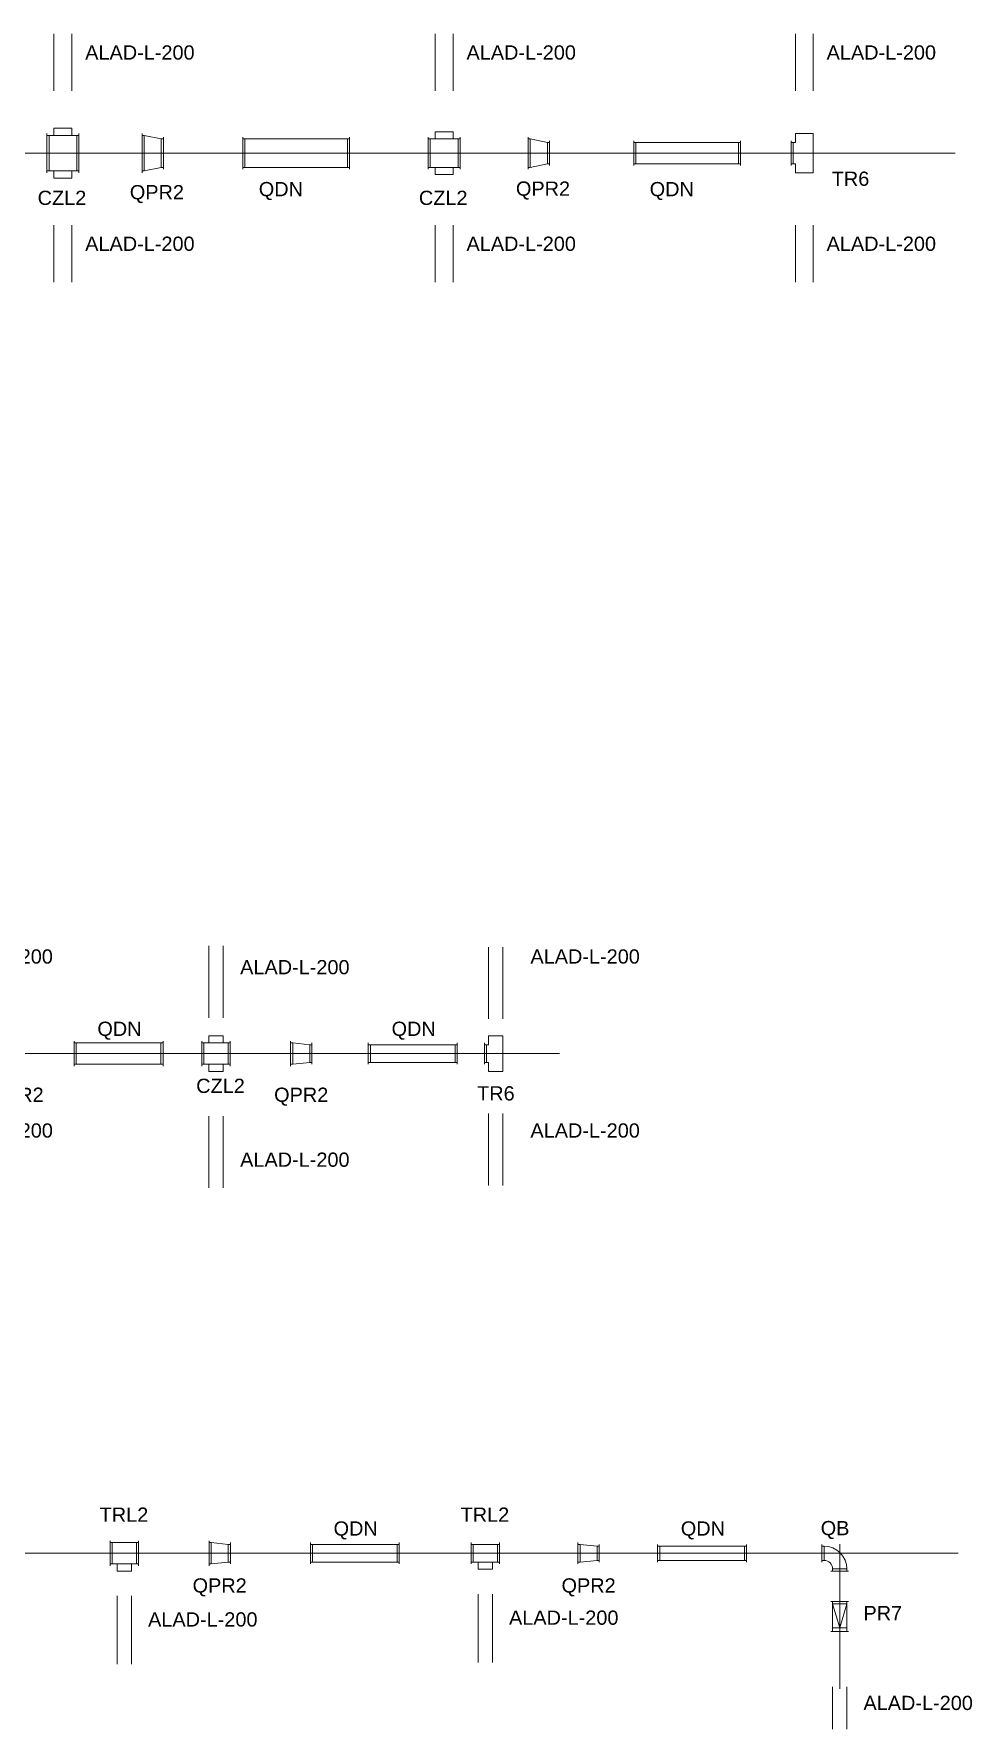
# Model space of a CAD drawing. Header units: millimetres. Extents: x 59762 to 60194, y -87842 to -87548.
# Drawn here: x 60037.43 to 60050.61, y -87765.76 to -87741.95 of the extents above; entities that cross this region are included whole.
import ezdxf

# ---------------------------------------------------------------- set-up
doc = ezdxf.new("R2010")
doc.units = ezdxf.units.MM
doc.layers.add('kanały', color=7, linetype='Continuous', lineweight=20)
doc.styles.add('styl1', font='arial.ttf', dxfattribs={"height": 0.08})
doc.linetypes.add('ZYGZAK', pattern='A,0.00254,-5.08,[131,ltypeshp.shx,S=5.08,R=0,X=-5.08,Y=0],-10.16,[131,ltypeshp.shx,S=5.08,R=180,X=5.08,Y=0],-5.08', length=20.32254)

msp = doc.modelspace()

# ---------------------------------------------------------------- linework, layer by layer
at = {"layer": 'kanały', "linetype": 'ZYGZAK', "ltscale": 0.1}
for p, q in [((60037.71541, -87742.746434), (60037.71541, -87741.946434)), ((60037.96541, -87742.746434), (60037.96541, -87741.946434)), ((60043.072516, -87742.746434), (60043.072516, -87741.946434)), ((60043.322516, -87742.746434), (60043.322516, -87741.946434)), ((60048.132037, -87742.746434), (60048.132037, -87741.946434)), ((60048.382037, -87742.746434), (60048.382037, -87741.946434)), ((60037.71541, -87745.433966), (60037.71541, -87744.633966)), ((60037.96541, -87745.433966), (60037.96541, -87744.633966)), ((60043.072516, -87745.433966), (60043.072516, -87744.633966)), ((60043.322516, -87745.433966), (60043.322516, -87744.633966)), ((60048.132037, -87745.433966), (60048.132037, -87744.633966)), ((60048.382037, -87745.433966), (60048.382037, -87744.633966)), ((60039.892307, -87755.770039), (60039.892307, -87754.760039)), ((60040.092307, -87755.770039), (60040.092307, -87754.760039)), ((60043.822154, -87755.786043), (60043.822154, -87754.776043)), ((60044.022154, -87755.786043), (60044.022154, -87754.776043)), ((60039.892307, -87757.150846), (60039.892307, -87758.160846)), ((60040.092307, -87757.150846), (60040.092307, -87758.160846)), ((60043.822154, -87758.127408), (60043.822154, -87757.117408)), ((60044.022154, -87758.127408), (60044.022154, -87757.117408)), ((60038.603997, -87764.85191), (60038.603997, -87763.89191)), ((60038.803997, -87764.85191), (60038.803997, -87763.89191)), ((60043.675322, -87764.82691), (60043.675322, -87763.86691)), ((60043.875322, -87764.82691), (60043.875322, -87763.86691)), ((60048.654829, -87765.764864), (60048.654829, -87765.172301)), ((60048.854829, -87765.764864), (60048.854829, -87765.172301))]:
    msp.add_line(p, q, dxfattribs=at)
at = {"layer": 'kanały', "ltscale": 20}
for p, q in [((60037.71541, -87743.271711), (60037.96541, -87743.271711)), ((60037.71541, -87743.271711), (60037.71541, -87743.371711)), ((60037.96541, -87743.271711), (60037.96541, -87743.371711)), ((60037.61541, -87743.371711), (60037.61541, -87743.346711)), ((60037.61541, -87743.371711), (60037.61541, -87743.871711)), ((60037.61541, -87743.371711), (60038.06541, -87743.371711)), ((60037.64541, -87743.371711), (60037.64541, -87743.871711)), ((60038.03541, -87743.371711), (60038.03541, -87743.871711)), ((60038.06541, -87743.371711), (60038.06541, -87743.346711)), ((60038.06541, -87743.371711), (60038.06541, -87743.871711)), ((60038.952455, -87743.346711), (60038.952455, -87743.371711)), ((60038.952455, -87743.871711), (60038.952455, -87743.371711)), ((60038.982455, -87743.371711), (60038.952455, -87743.371711)), ((60038.982455, -87743.871711), (60038.982455, -87743.371711)), ((60038.982455, -87743.371711), (60039.222455, -87743.421711)), ((60039.222455, -87743.821711), (60039.222455, -87743.421711)), ((60039.222455, -87743.421711), (60039.252455, -87743.421711)), ((60039.252455, -87743.396711), (60039.252455, -87743.421711)), ((60039.252455, -87743.821711), (60039.252455, -87743.421711)), ((60040.368387, -87743.421711), (60040.368387, -87743.396711)), ((60040.368387, -87743.421711), (60041.868387, -87743.421711)), ((60040.368387, -87743.421711), (60040.368387, -87743.821711)), ((60040.398387, -87743.421711), (60040.398387, -87743.821711)), ((60041.838387, -87743.421711), (60041.838387, -87743.821711)), ((60041.868387, -87743.421711), (60041.868387, -87743.396711)), ((60041.868387, -87743.421711), (60041.868387, -87743.821711)), ((60042.972516, -87743.421711), (60042.972516, -87743.396711)), ((60042.972516, -87743.421711), (60042.972516, -87743.821711)), ((60042.972516, -87743.421711), (60043.422516, -87743.421711)), ((60043.002516, -87743.421711), (60043.002516, -87743.821711)), ((60043.072516, -87743.321711), (60043.322516, -87743.321711)), ((60043.072516, -87743.321711), (60043.072516, -87743.421711)), ((60043.322516, -87743.321711), (60043.322516, -87743.421711)), ((60043.392516, -87743.421711), (60043.392516, -87743.821711)), ((60043.422516, -87743.421711), (60043.422516, -87743.396711)), ((60043.422516, -87743.421711), (60043.422516, -87743.821711)), ((60044.377259, -87743.396711), (60044.377259, -87743.421711)), ((60044.377259, -87743.821711), (60044.377259, -87743.421711)), ((60044.407259, -87743.421711), (60044.377259, -87743.421711)), ((60044.407259, -87743.821711), (60044.407259, -87743.421711)), ((60044.407259, -87743.421711), (60044.647259, -87743.471711)), ((60044.647259, -87743.771711), (60044.647259, -87743.471711)), ((60044.647259, -87743.471711), (60044.677259, -87743.471711)), ((60044.677259, -87743.446711), (60044.677259, -87743.471711)), ((60044.677259, -87743.771711), (60044.677259, -87743.471711)), ((60045.860406, -87743.471711), (60045.860406, -87743.446711)), ((60045.860406, -87743.471711), (60047.360406, -87743.471711)), ((60045.860406, -87743.471711), (60045.860406, -87743.771711)), ((60045.890406, -87743.471711), (60045.890406, -87743.771711)), ((60047.330406, -87743.471711), (60047.330406, -87743.771711)), ((60047.360406, -87743.471711), (60047.360406, -87743.446711)), ((60047.360406, -87743.471711), (60047.360406, -87743.771711)), ((60048.072037, -87743.471711), (60048.072037, -87743.446711)), ((60048.072037, -87743.471711), (60048.072037, -87743.771711)), ((60048.102037, -87743.471711), (60048.102037, -87743.771711)), ((60037.61541, -87743.896711), (60037.61541, -87743.871711)), ((60037.61541, -87743.871711), (60038.06541, -87743.871711)), ((60037.71541, -87743.971711), (60037.71541, -87743.871711)), ((60037.71541, -87743.971711), (60037.96541, -87743.971711)), ((60037.96541, -87743.971711), (60037.96541, -87743.871711)), ((60038.06541, -87743.896711), (60038.06541, -87743.871711)), ((60038.952455, -87743.871711), (60038.952455, -87743.896711)), ((60038.982455, -87743.871711), (60038.952455, -87743.871711)), ((60038.982455, -87743.871711), (60039.222455, -87743.821711)), ((60039.222455, -87743.821711), (60039.252455, -87743.821711)), ((60039.252455, -87743.821711), (60039.252455, -87743.846711)), ((60040.368387, -87743.821711), (60041.868387, -87743.821711)), ((60040.368387, -87743.846711), (60040.368387, -87743.821711)), ((60041.868387, -87743.846711), (60041.868387, -87743.821711)), ((60042.972516, -87743.846711), (60042.972516, -87743.821711)), ((60042.972516, -87743.821711), (60043.422516, -87743.821711)), ((60043.072516, -87743.921711), (60043.072516, -87743.821711)), ((60043.072516, -87743.921711), (60043.322516, -87743.921711)), ((60043.322516, -87743.921711), (60043.322516, -87743.821711)), ((60043.422516, -87743.846711), (60043.422516, -87743.821711)), ((60044.377259, -87743.821711), (60044.377259, -87743.846711)), ((60044.407259, -87743.821711), (60044.377259, -87743.821711)), ((60044.407259, -87743.821711), (60044.647259, -87743.771711)), ((60044.647259, -87743.771711), (60044.677259, -87743.771711)), ((60044.677259, -87743.771711), (60044.677259, -87743.796711)), ((60045.860406, -87743.771711), (60047.360406, -87743.771711)), ((60045.860406, -87743.796711), (60045.860406, -87743.771711)), ((60047.360406, -87743.796711), (60047.360406, -87743.771711)), ((60048.072037, -87743.796711), (60048.072037, -87743.771711)), ((60037.998185, -87756.123551), (60037.998185, -87756.098551)), ((60037.998185, -87756.123551), (60039.248185, -87756.123551)), ((60037.998185, -87756.123551), (60037.998185, -87756.423551)), ((60038.028185, -87756.123551), (60038.028185, -87756.423551)), ((60039.218185, -87756.123551), (60039.218185, -87756.423551)), ((60039.248185, -87756.123551), (60039.248185, -87756.098551)), ((60039.248185, -87756.123551), (60039.248185, -87756.423551)), ((60039.792307, -87756.123551), (60039.792307, -87756.098551)), ((60039.792307, -87756.123551), (60039.792307, -87756.423551)), ((60039.792307, -87756.123551), (60040.192307, -87756.123551)), ((60039.822307, -87756.123551), (60039.822307, -87756.423551)), ((60039.892307, -87756.023551), (60040.092307, -87756.023551)), ((60039.892307, -87756.023551), (60039.892307, -87756.123551)), ((60040.092307, -87756.023551), (60040.092307, -87756.123551)), ((60040.162307, -87756.123551), (60040.162307, -87756.423551)), ((60040.192307, -87756.123551), (60040.192307, -87756.098551)), ((60040.192307, -87756.123551), (60040.192307, -87756.423551)), ((60041.038832, -87756.098551), (60041.038832, -87756.123551)), ((60041.038832, -87756.423551), (60041.038832, -87756.123551)), ((60041.068832, -87756.123551), (60041.038832, -87756.123551)), ((60041.068832, -87756.423551), (60041.068832, -87756.123551)), ((60041.068832, -87756.123551), (60041.308832, -87756.148551)), ((60041.338832, -87756.148551), (60041.338832, -87756.123551)), ((60042.1318, -87756.148551), (60042.1318, -87756.123551)), ((60043.3818, -87756.148551), (60043.3818, -87756.123551)), ((60043.762154, -87756.148551), (60043.762154, -87756.123551)), ((60021.767437, -87756.273551), (60044.818059, -87756.273551)), ((60041.308832, -87756.148551), (60041.308832, -87756.398551)), ((60041.338832, -87756.148551), (60041.338832, -87756.398551)), ((60041.338832, -87756.398551), (60041.338832, -87756.373551)), ((60042.1318, -87756.148551), (60043.3818, -87756.148551)), ((60042.1318, -87756.148551), (60042.1318, -87756.398551)), ((60042.1618, -87756.148551), (60042.1618, -87756.398551)), ((60043.3518, -87756.148551), (60043.3518, -87756.398551)), ((60043.3818, -87756.148551), (60043.3818, -87756.398551)), ((60043.762154, -87756.148551), (60043.762154, -87756.398551)), ((60043.792154, -87756.148551), (60043.792154, -87756.398551)), ((60037.998185, -87756.423551), (60039.248185, -87756.423551)), ((60037.998185, -87756.448551), (60037.998185, -87756.423551)), ((60039.248185, -87756.448551), (60039.248185, -87756.423551)), ((60039.792307, -87756.448551), (60039.792307, -87756.423551)), ((60039.792307, -87756.423551), (60040.192307, -87756.423551)), ((60039.892307, -87756.523551), (60039.892307, -87756.423551)), ((60039.892307, -87756.523551), (60040.092307, -87756.523551)), ((60040.092307, -87756.523551), (60040.092307, -87756.423551)), ((60040.192307, -87756.448551), (60040.192307, -87756.423551)), ((60041.038832, -87756.423551), (60041.038832, -87756.448551)), ((60041.068832, -87756.423551), (60041.038832, -87756.423551)), ((60041.068832, -87756.423551), (60041.308832, -87756.398551)), ((60041.338832, -87756.423551), (60041.338832, -87756.398551)), ((60042.1318, -87756.398551), (60043.3818, -87756.398551)), ((60042.1318, -87756.423551), (60042.1318, -87756.398551)), ((60043.3818, -87756.423551), (60043.3818, -87756.398551)), ((60043.762154, -87756.423551), (60043.762154, -87756.398551)), ((60038.503997, -87763.144623), (60038.503997, -87763.119623)), ((60038.503997, -87763.144623), (60038.903997, -87763.144623)), ((60038.503997, -87763.144623), (60038.503997, -87763.444623)), ((60038.533997, -87763.144623), (60038.533997, -87763.444623)), ((60038.873997, -87763.144623), (60038.873997, -87763.444623)), ((60038.903997, -87763.144623), (60038.903997, -87763.119623)), ((60038.903997, -87763.144623), (60038.903997, -87763.444623)), ((60039.89346, -87763.119623), (60039.89346, -87763.144623)), ((60039.89346, -87763.444623), (60039.89346, -87763.144623)), ((60039.92346, -87763.144623), (60039.89346, -87763.144623)), ((60039.92346, -87763.444623), (60039.92346, -87763.144623)), ((60039.92346, -87763.144623), (60040.16346, -87763.169623)), ((60040.16346, -87763.169623), (60040.16346, -87763.419623)), ((60040.19346, -87763.169623), (60040.19346, -87763.144623)), ((60040.19346, -87763.169623), (60040.19346, -87763.419623)), ((60041.31703, -87763.169623), (60041.31703, -87763.144623)), ((60041.31703, -87763.169623), (60042.56703, -87763.169623)), ((60041.31703, -87763.169623), (60041.31703, -87763.419623)), ((60041.34703, -87763.169623), (60041.34703, -87763.419623)), ((60042.53703, -87763.169623), (60042.53703, -87763.419623)), ((60042.56703, -87763.169623), (60042.56703, -87763.144623)), ((60042.56703, -87763.169623), (60042.56703, -87763.419623)), ((60043.575322, -87763.169623), (60043.575322, -87763.144623)), ((60043.575322, -87763.169623), (60043.975322, -87763.169623)), ((60043.575322, -87763.169623), (60043.575322, -87763.419623)), ((60043.605322, -87763.169623), (60043.605322, -87763.419623)), ((60043.945322, -87763.169623), (60043.945322, -87763.419623)), ((60043.975322, -87763.169623), (60043.975322, -87763.144623)), ((60043.975322, -87763.169623), (60043.975322, -87763.419623)), ((60045.076874, -87763.144623), (60045.076874, -87763.169623)), ((60045.076874, -87763.419623), (60045.076874, -87763.169623)), ((60045.106874, -87763.169623), (60045.076874, -87763.169623)), ((60045.106874, -87763.419623), (60045.106874, -87763.169623)), ((60045.106874, -87763.169623), (60045.346874, -87763.194623)), ((60045.346874, -87763.194623), (60045.346874, -87763.394623)), ((60045.376874, -87763.194623), (60045.376874, -87763.169623)), ((60045.376874, -87763.194623), (60045.376874, -87763.394623)), ((60046.195366, -87763.194623), (60046.195366, -87763.169623)), ((60046.195366, -87763.194623), (60047.445366, -87763.194623)), ((60046.195366, -87763.194623), (60046.195366, -87763.394623)), ((60046.225366, -87763.194623), (60046.225366, -87763.394623)), ((60047.415366, -87763.194623), (60047.415366, -87763.394623)), ((60047.445366, -87763.194623), (60047.445366, -87763.169623)), ((60047.445366, -87763.194623), (60047.445366, -87763.394623)), ((60048.504829, -87763.169623), (60048.504829, -87763.194623)), ((60048.504829, -87763.394623), (60048.504829, -87763.194623)), ((60048.534829, -87763.194623), (60048.504829, -87763.194623)), ((60048.534829, -87763.394623), (60048.534829, -87763.194623)), ((60038.503997, -87763.444623), (60038.903997, -87763.444623)), ((60038.503997, -87763.469623), (60038.503997, -87763.444623)), ((60038.603997, -87763.544623), (60038.603997, -87763.444623)), ((60038.803997, -87763.544623), (60038.803997, -87763.444623)), ((60038.903997, -87763.469623), (60038.903997, -87763.444623)), ((60039.89346, -87763.444623), (60039.89346, -87763.469623)), ((60039.92346, -87763.444623), (60039.89346, -87763.444623)), ((60039.92346, -87763.444623), (60040.16346, -87763.419623)), ((60040.19346, -87763.419623), (60040.19346, -87763.394623)), ((60040.19346, -87763.444623), (60040.19346, -87763.419623)), ((60041.31703, -87763.419623), (60042.56703, -87763.419623)), ((60041.31703, -87763.444623), (60041.31703, -87763.419623)), ((60042.56703, -87763.444623), (60042.56703, -87763.419623)), ((60043.575322, -87763.419623), (60043.975322, -87763.419623)), ((60043.575322, -87763.444623), (60043.575322, -87763.419623)), ((60043.675322, -87763.519623), (60043.675322, -87763.419623)), ((60043.675322, -87763.519623), (60043.875322, -87763.519623)), ((60043.875322, -87763.519623), (60043.875322, -87763.419623)), ((60043.975322, -87763.444623), (60043.975322, -87763.419623)), ((60045.076874, -87763.419623), (60045.076874, -87763.444623)), ((60045.106874, -87763.419623), (60045.076874, -87763.419623)), ((60045.106874, -87763.419623), (60045.346874, -87763.394623)), ((60045.376874, -87763.394623), (60045.376874, -87763.369623)), ((60045.376874, -87763.419623), (60045.376874, -87763.394623)), ((60046.195366, -87763.394623), (60047.445366, -87763.394623)), ((60046.195366, -87763.419623), (60046.195366, -87763.394623)), ((60047.445366, -87763.419623), (60047.445366, -87763.394623)), ((60048.504829, -87763.394623), (60048.504829, -87763.419623)), ((60048.504829, -87763.394623), (60048.534829, -87763.394623)), ((60048.854829, -87763.514623), (60048.654829, -87763.514623)), ((60048.654829, -87763.514623), (60048.654829, -87763.544623)), ((60048.854829, -87763.544623), (60048.854829, -87763.514623)), ((60038.603997, -87763.544623), (60038.803997, -87763.544623)), ((60048.654829, -87763.544623), (60048.629829, -87763.544623)), ((60048.654829, -87763.544623), (60048.854829, -87763.544623)), ((60048.879829, -87763.544623), (60048.854829, -87763.544623)), ((60048.629829, -87763.973823), (60048.654829, -87763.973823)), ((60048.654829, -87763.973823), (60048.654829, -87764.003823)), ((60048.654829, -87764.003823), (60048.854829, -87764.003823)), ((60048.854829, -87763.973823), (60048.879829, -87763.973823)), ((60048.854829, -87764.003823), (60048.854829, -87763.973823)), ((60048.629829, -87764.391259), (60048.654829, -87764.391259)), ((60048.654829, -87764.341259), (60048.654829, -87764.391259)), ((60048.854829, -87764.391259), (60048.654829, -87764.391259)), ((60048.854829, -87764.391259), (60048.854829, -87764.341259)), ((60048.854829, -87764.391259), (60048.879829, -87764.391259))]:
    msp.add_line(p, q, dxfattribs=at)
at = {"layer": 'kanały'}
for p, q in [((60048.072037, -87743.471711), (60048.132037, -87743.471711)), ((60048.132037, -87743.346711), (60048.132037, -87743.471711)), ((60048.132037, -87743.346711), (60048.382037, -87743.346711)), ((60048.382037, -87743.346711), (60048.382037, -87743.896711)), ((60050.374842, -87743.621711), (60015.916153, -87743.621711)), ((60048.072037, -87743.771711), (60048.132037, -87743.771711)), ((60048.132037, -87743.771711), (60048.132037, -87743.896711)), ((60048.132037, -87743.896711), (60048.382037, -87743.896711)), ((60043.822154, -87756.023551), (60043.822154, -87756.148551)), ((60043.822154, -87756.023551), (60044.022154, -87756.023551)), ((60044.022154, -87756.023551), (60044.022154, -87756.523551)), ((60041.308832, -87756.148551), (60041.338832, -87756.148551)), ((60043.762154, -87756.148551), (60043.822154, -87756.148551)), ((60041.308832, -87756.398551), (60041.338832, -87756.398551)), ((60043.762154, -87756.398551), (60043.822154, -87756.398551)), ((60043.822154, -87756.398551), (60043.822154, -87756.523551)), ((60043.822154, -87756.523551), (60044.022154, -87756.523551)), ((60040.16346, -87763.169623), (60040.19346, -87763.169623)), ((60045.346874, -87763.194623), (60045.376874, -87763.194623)), ((60048.754829, -87763.167467), (60048.754829, -87765.199488)), ((60032.953235, -87763.294623), (60050.418623, -87763.294623)), ((60040.16346, -87763.419623), (60040.19346, -87763.419623)), ((60045.346874, -87763.394623), (60045.376874, -87763.394623)), ((60048.654829, -87763.973823), (60048.854829, -87763.973823)), ((60048.754829, -87764.341259), (60048.654829, -87764.003823)), ((60048.654829, -87764.341259), (60048.654829, -87764.003823)), ((60048.754829, -87764.341259), (60048.854829, -87764.003823)), ((60048.854829, -87764.341259), (60048.854829, -87764.003823)), ((60048.654829, -87764.341259), (60048.854829, -87764.341259))]:
    msp.add_line(p, q, dxfattribs=at)
for radius in [0.32, 0.12]:
    msp.add_arc((60048.534829, -87763.514623), radius, 0, 90, dxfattribs=at)

# ---------------------------------------------------------------- texts
at = {"layer": 'kanały', "ltscale": 20, "char_height": 0.2, "style": 'styl1'}
for s, insert, attachment_point in [('ALAD-L-200', (60038.1538, -87742.107292), 1), ('ALAD-L-200', (60043.510906, -87742.107292), 1), ('ALAD-L-200', (60048.570427, -87742.107292), 1), ('TR6', (60048.64244, -87743.881183), 1), ('CZL2', (60037.485457, -87744.149998), 1), ('QPR2', (60038.780754, -87744.070287), 1), ('QDN', (60040.59291, -87744.027426), 1), ('CZL2', (60042.842562, -87744.149998), 1), ('QPR2', (60044.205558, -87744.020287), 1), ('QDN', (60046.084928, -87744.027426), 1), ('ALAD-L-200', (60038.1538, -87744.794824), 1), ('ALAD-L-200', (60043.510906, -87744.794824), 1), ('ALAD-L-200', (60048.570427, -87744.794824), 1), ('ALAD-L-200', (60036.162403, -87754.809132), 1), ('ALAD-L-200', (60040.330697, -87754.959241), 1), ('ALAD-L-200', (60044.409198, -87754.809132), 1), ('QDN', (60038.32487, -87755.825158), 1), ('QDN', (60042.458484, -87755.825158), 1), ('CZL2', (60039.713463, -87756.626686), 1), ('QPR2', (60036.809047, -87756.751837), 1), ('QPR2', (60040.808365, -87756.751837), 1), ('TR6', (60043.66012, -87756.732374), 1), ('ALAD-L-200', (60036.162403, -87757.253952), 1), ('ALAD-L-200', (60044.409198, -87757.253952), 1), ('ALAD-L-200', (60040.330697, -87757.866812), 7), ('TRL2', (60038.356848, -87762.651582), 1), ('TRL2', (60043.428173, -87762.651582), 1), ('QDN', (60041.643714, -87762.84623), 1), ('QDN', (60046.522051, -87762.84623), 1), ('QB', (60048.487717, -87762.840862), 1), ('QPR2', (60039.662993, -87763.646665), 1), ('QPR2', (60044.846408, -87763.646665), 1), ('ALAD-L-200', (60039.037387, -87764.124004), 1), ('ALAD-L-200', (60044.108712, -87764.099004), 1), ('PR7', (60049.088219, -87764.03467), 1), ('ALAD-L-200', (60049.088219, -87765.297166), 1)]:
    msp.add_mtext_dynamic_manual_height_columns(s, width=0.8507619, gutter_width=1, heights=[0], dxfattribs=dict(at, insert=insert, attachment_point=attachment_point))

doc.saveas('drawing.dxf')
